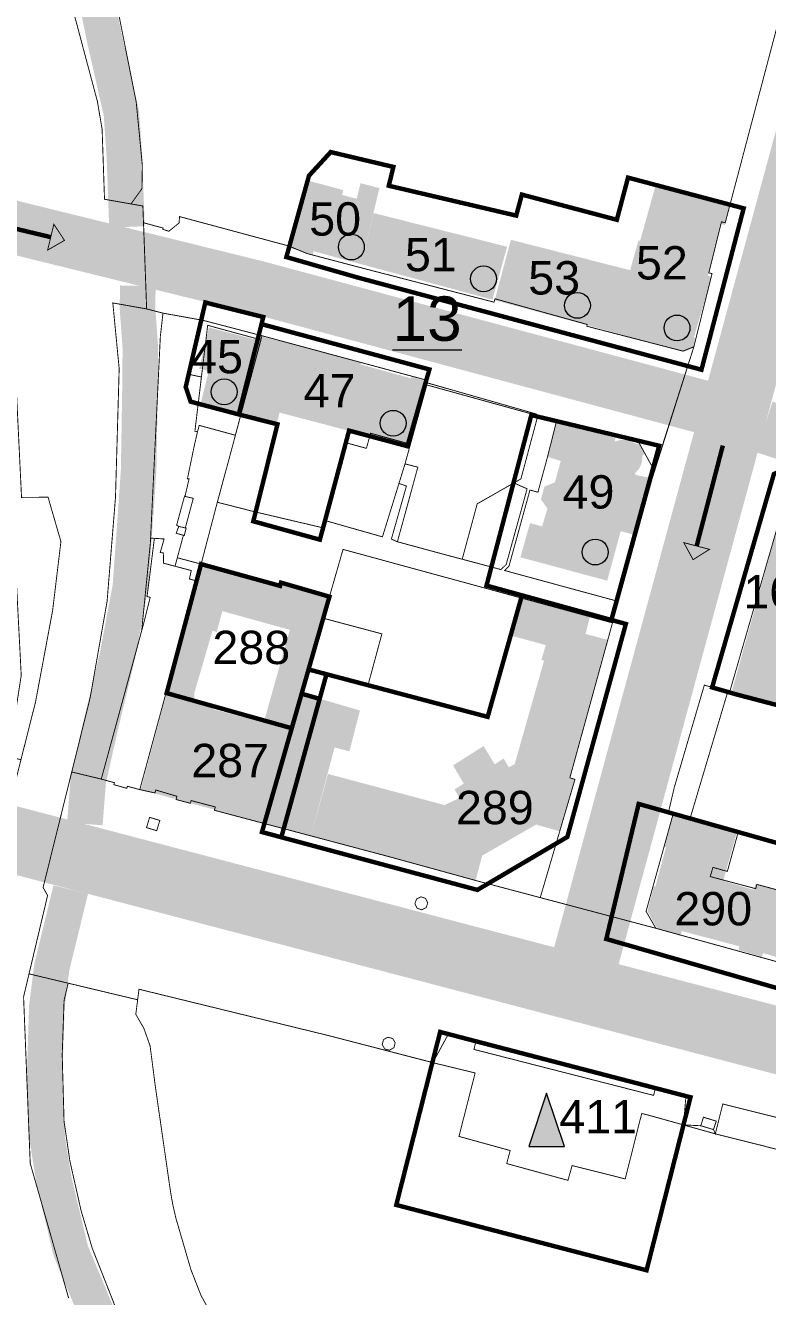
# Model space of a CAD drawing. Header units: millimetres. Extents: x 21689 to 31331, y 37531 to 43751.
# Drawn here: x 26219.4 to 26386.4, y 42319.8 to 42605.9 of the extents above; entities that cross this region are included whole.
import ezdxf

# ---------------------------------------------------------------- set-up
doc = ezdxf.new("R2010")
doc.units = ezdxf.units.MM
doc.linetypes.add('g5_084', pattern=[0.4, 0.2, -0.2])
doc.layers.add('0.1 ОКН', color=1, linetype='Continuous', lineweight=9, transparency=0.4)
doc.layers.add('00 Дороги', color=252, linetype='Continuous', lineweight=9, transparency=0.2)
for name, color, linetype, lineweight in [('0.15 - Видовые раскрытия', 22, 'Continuous', 9), ('00 границы ОКН', 1, 'Continuous', 40), ('00 номер ОКН', 7, 'Continuous', 15), ('00 Разраб границы', 5, 'g5_084', 50), ('CONTUR', 150, 'Continuous', 9)]:
    doc.layers.add(name, color=color, linetype=linetype, lineweight=lineweight)
doc.styles.get("Standard").update_dxf_attribs({"font": 'arial.ttf'})
doc.linetypes.add('474_2', pattern='A,1,-0.5,[222,geobl2.shx,S=0.1,R=0,X=0,Y=0],-0.5,3', length=5)

# ---------------------------------------------------------------- blocks, each defined once
blk = doc.blocks.new('участки все')
at = {"layer": 'CONTUR', "const_width": 0.2}
for points in [[(3319.25, 4749.1), (3334.95, 4811.3), (3338.8, 4831.9), (3340.66, 4847.39), (3337.77, 4857.37), (3331.8, 4857.33)], [(3337.07, 4990.71), (3348.86, 4946.46), (3349.93, 4940.2), (3350.47, 4924.42), (3359.1, 4922.9), (3359.95, 4899.74), (3352.34, 4901.09), (3353.77, 4886.3), (3352.94, 4857.34), (3351.05, 4833.94), (3347.25, 4812.3), (3336.65, 4769.54), (3337.66, 4767.74), (3332.26, 4744.95), (3333.75, 4707.49), (3342.4, 4677.14)], [(3503.06, 4854.76), (3491.11, 4813.44), (3490.7, 4813.56), (3485.44, 4815.09), (3478.68, 4792.07), (3477.29, 4786.15), (3478.35, 4785.84), (3472.33, 4764.17), (3474.52, 4760.37), (3448.52, 4767.27), (3456.33, 4793.88), (3455.18, 4794.23), (3473.71, 4861.59), (3483.08, 4891.21), (3487.17, 4907.7), (3486.44, 4907.84), (3489.31, 4919.35), (3490.14, 4919.13), (3514.9, 5012.83)], [(3530.5, 4710.62), (3489.6, 4720.83), (3487.92, 4714.11), (3487.5, 4715.06), (3488.13, 4716.96), (3485.24, 4717.87), (3484.63, 4715.93), (3480.75, 4716.12), (3481.31, 4722.66), (3474.44, 4724.39), (3474.03, 4722.76), (3433.6, 4733.11), (3434.03, 4734.82), (3427.81, 4736.5), (3424.35, 4730.14), (3400.84, 4736.23), (3358.23, 4746.65), (3357.92, 4744.28), (3333.49, 4750.11), (3337.66, 4767.74), (3336.65, 4769.54), (3343.1, 4795.54), (3343.1, 4795.54), (3349.74, 4793.94), (3352.71, 4793.13), (3352.57, 4792.69), (3355.49, 4791.86), (3355.63, 4792.32), (3358.41, 4791.57), (3361.82, 4790.82), (3362.01, 4791.48), (3366.78, 4790.06), (3366.59, 4789.34), (3369.8, 4788.49), (3369.96, 4789.11), (3375.4, 4787.67), (3375.2, 4786.92), (3380.39, 4785.54), (3396.91, 4781.16), (3414.87, 4776.38), (3425.46, 4773.47), (3433.92, 4771.14), (3474.52, 4760.37), (3519.82, 4747.86)], [(3342.4, 4677.14), (3333.75, 4707.49), (3332.26, 4744.95), (3333.49, 4750.11), (3342.29, 4748.01), (3341.37, 4744.13), (3340.95, 4731.83), (3341.37, 4716.89), (3342.68, 4707.99), (3345.22, 4696.74), (3347.71, 4688.36), (3356.81, 4665.27)], [(3528.8, 4703.82), (3487.92, 4714.11), (3472.92, 4718.3), (3471.35, 4718.69), (3467.64, 4703.97), (3455.69, 4706.97), (3454.75, 4703.65), (3440.97, 4707.42), (3441.75, 4710.35), (3430.23, 4713.53), (3433.87, 4727.81), (3424.6, 4730.06), (3400.84, 4736.23), (3358.23, 4746.65), (3358.23, 4746.65), (3357.51, 4741.01), (3359.33, 4737.85), (3360.73, 4733.89), (3361.9, 4724.81), (3365.33, 4701.03), (3365.88, 4697.93), (3366.58, 4694.96), (3369.93, 4683.5), (3372.17, 4677.78), (3380, 4663.28)]]:
    blk.add_lwpolyline(points, dxfattribs=at)
for points in [[(3322.4, 5027.8), (3323.12, 5026.21), (3333.41, 5001.28), (3337.07, 4990.71), (3348.86, 4946.46), (3349.93, 4940.2), (3350.47, 4924.42), (3356.42, 4923.37), (3358.89, 4926.8), (3358.99, 4932.02), (3357.6, 4946.31), (3353.84, 4965.2), (3349.1, 4992.71), (3339.16, 5011.4), (3334.62, 5020.82), (3330.45, 5031.14), (3322.4, 5027.8)], [(3359.25, 4919.13), (3363.67, 4917.94), (3363.55, 4917.66), (3364.94, 4917.22), (3367.25, 4919.09), (3367.35, 4920.52), (3388.44, 4914.84), (3391.83, 4913.94), (3396.04, 4912.21), (3407.95, 4909.07), (3438.11, 4901.26), (3438.35, 4902.02), (3459.09, 4896.24), (3458.99, 4895.85), (3480.61, 4890.25), (3483.08, 4891.21), (3474.19, 4863.37), (3472.09, 4867.15), (3470.74, 4869.63), (3452.13, 4874.29), (3447.96, 4875.66), (3447.61, 4875.77), (3447.7, 4876.06), (3447.09, 4876.25), (3422.74, 4883.2), (3422.88, 4883.72), (3385.89, 4893.71), (3372.66, 4897.17), (3363.63, 4898.79), (3359.95, 4899.74), (3359.25, 4919.13)], [(3324.77, 4908.98), (3329.4, 4907.09), (3331.8, 4857.33), (3337.77, 4857.37), (3340.66, 4847.39), (3338.8, 4831.9), (3334.95, 4811.3), (3331.67, 4798.31), (3328.81, 4798.99), (3330.42, 4809.08), (3330.5, 4809.33), (3331.73, 4817.27), (3330.42, 4842.68), (3324.07, 4843.64), (3327.82, 4860.8), (3327.83, 4868.62), (3327.77, 4874.85), (3327.2, 4881.47), (3326.33, 4881.49), (3326.01, 4895.06), (3325.81, 4897.28), (3324.77, 4908.98)], [(3352.34, 4901.09), (3359.95, 4899.74), (3363.63, 4898.79), (3363.04, 4893.67), (3360.78, 4846.97), (3358.84, 4827.37), (3349.74, 4793.94), (3343.1, 4795.54), (3347.25, 4812.3), (3351.05, 4833.94), (3352.94, 4857.34), (3353.77, 4886.3), (3352.34, 4901.09)], [(3363.63, 4898.79), (3363.04, 4893.67), (3360.84, 4848.17), (3363.88, 4847.98), (3363.01, 4844.93), (3363.78, 4844.82), (3363.72, 4842.53), (3366.34, 4841.84), (3366.85, 4843.74), (3368.22, 4848.81), (3366.59, 4849.26), (3367.18, 4850.8), (3366.7, 4851.06), (3368.48, 4857.62), (3368.59, 4857.6), (3369.5, 4861.5), (3369.13, 4861.53), (3370.72, 4869.2), (3371.39, 4872.07), (3370.81, 4872.23), (3372.27, 4884.41), (3369.64, 4884.99), (3372.41, 4897.21), (3363.63, 4898.79)], [(3373.68, 4896.06), (3375.22, 4895.63), (3385.68, 4892.78), (3381.15, 4875.93), (3379.91, 4871.32), (3371.78, 4873.54), (3371.39, 4872.07), (3370.81, 4872.23), (3373.68, 4896.06)], [(3410.34, 4871.77), (3409.4, 4868.37), (3404.89, 4869.61), (3400.36, 4853.08), (3400.1, 4852.12), (3399.65, 4850.48), (3383.98, 4854.16), (3375.86, 4856.24), (3379.58, 4870.02), (3381.15, 4875.93), (3385.64, 4892.78), (3385.89, 4893.71), (3422.88, 4883.72), (3422.74, 4883.2), (3418.79, 4869.45), (3410.34, 4871.77)], [(3422.74, 4883.2), (3447.09, 4876.25), (3447.7, 4876.06), (3447.61, 4875.77), (3446.43, 4876.15), (3423.01, 4882.63), (3421.29, 4876.44), (3419.31, 4869.31), (3418.79, 4869.45), (3422.74, 4883.2)], [(3447.96, 4875.66), (3444.17, 4861.49), (3434.33, 4855.88), (3430.96, 4843.42), (3428.36, 4844.1), (3416.37, 4847.35), (3417.81, 4852.57), (3420.97, 4864.13), (3418.09, 4864.88), (3421.29, 4876.44), (3423.01, 4882.63), (3446.43, 4876.15), (3447.96, 4875.66)], [(3452.13, 4874.29), (3470.74, 4869.63), (3472.09, 4867.15), (3474.19, 4863.37), (3473.71, 4861.59), (3470.06, 4848.82), (3466.94, 4837.88), (3465.88, 4833.97), (3440.51, 4840.87), (3441.47, 4841.83), (3446.2, 4858.97), (3448, 4858.5), (3450.15, 4866.45), (3452.13, 4874.29)], [(3369.13, 4861.53), (3370.72, 4869.2), (3371.39, 4872.07), (3371.78, 4873.54), (3379.91, 4871.32), (3379.58, 4870.02), (3375.86, 4856.26), (3372.21, 4842.33), (3366.85, 4843.74), (3368.22, 4848.81), (3368.42, 4848.75), (3368.85, 4850.41), (3368.65, 4850.45), (3370.44, 4857.11), (3368.58, 4857.56), (3369.5, 4861.5), (3369.13, 4861.53)], [(3400.1, 4852.12), (3400.36, 4853.08), (3404.89, 4869.61), (3409.4, 4868.37), (3410.34, 4871.77), (3418.79, 4869.45), (3419.31, 4869.31), (3418.09, 4864.88), (3413.01, 4848.45), (3400.1, 4852.12)], [(3420.97, 4864.13), (3417.81, 4852.57), (3416.37, 4847.35), (3415.02, 4847.95), (3418.41, 4859.89), (3416.72, 4860.46), (3418.09, 4864.88), (3420.97, 4864.13)], [(3434.33, 4855.88), (3442.99, 4860.82), (3442.97, 4860.41), (3445.56, 4859.26), (3440.85, 4842.22), (3439.68, 4841.09), (3430.96, 4843.42), (3434.33, 4855.88)], [(3368.82, 4850.42), (3368.42, 4848.75), (3366.59, 4849.26), (3367.18, 4850.8), (3368.82, 4850.42)], [(3371.15, 4838.54), (3358.41, 4791.57), (3355.63, 4792.32), (3355.49, 4791.86), (3352.57, 4792.69), (3352.71, 4793.13), (3349.74, 4793.94), (3359.33, 4829.13), (3360.75, 4834.83), (3360.05, 4835.02), (3361.69, 4848.12), (3363.88, 4847.98), (3363.01, 4844.93), (3363.78, 4844.82), (3363.72, 4842.53), (3369.99, 4840.87), (3369.57, 4838.97), (3371.15, 4838.54)], [(3404.14, 4845.63), (3399.69, 4830.14), (3412.89, 4826.62), (3409.76, 4815.07), (3396.39, 4818.62), (3394.82, 4813.15), (3398.88, 4811.99), (3390.8, 4782.78), (3396.91, 4781.16), (3414.87, 4776.38), (3425.46, 4773.47), (3433.92, 4771.14), (3448.52, 4767.27), (3456.33, 4793.88), (3455.18, 4794.23), (3463.72, 4825.28), (3464.77, 4829.09), (3404.14, 4845.63)], [(3485.44, 4815.09), (3490.7, 4813.56), (3482.14, 4784.77), (3477.29, 4786.15), (3478.68, 4792.07), (3485.44, 4815.09)], [(3490.7, 4813.56), (3492.81, 4812.95), (3512.79, 4807.71), (3514.76, 4807.64), (3534.12, 4802.18), (3532.42, 4795.75), (3527.96, 4778.96), (3526.61, 4773.61), (3526.36, 4771.95), (3527.02, 4771.79), (3524.64, 4762.61), (3515.17, 4765.21), (3514.96, 4764.39), (3502.1, 4767.89), (3502.38, 4768.86), (3497.27, 4770.24), (3497, 4769.28), (3486.77, 4772), (3487.37, 4774.07), (3490.62, 4773.17), (3492.99, 4781.76), (3484.6, 4784.08), (3482.14, 4784.77), (3490.7, 4813.56)], [(3478.35, 4785.85), (3484.6, 4784.08), (3492.99, 4781.76), (3490.62, 4773.17), (3487.37, 4774.07), (3486.77, 4772), (3497, 4769.28), (3497.27, 4770.24), (3502.38, 4768.86), (3502.1, 4767.89), (3514.96, 4764.39), (3515.17, 4765.21), (3524.03, 4762.78), (3519.82, 4747.86), (3474.52, 4760.37), (3472.33, 4764.17), (3478.35, 4785.85)], [(3362.22, 4782.33), (3361.55, 4782.53), (3360.59, 4782.82), (3359.92, 4783.02), (3360.12, 4783.69), (3360.42, 4784.65), (3360.62, 4785.32), (3361.28, 4785.12), (3362.24, 4784.84), (3362.92, 4784.64), (3362.71, 4783.95), (3362.42, 4783), (3362.22, 4782.33)], [(3360.42, 4784.65), (3360.62, 4785.32), (3361.28, 4785.12), (3362.24, 4784.84), (3362.92, 4784.64), (3362.71, 4783.95), (3362.42, 4783), (3362.22, 4782.33), (3361.55, 4782.53), (3360.59, 4782.82), (3359.92, 4783.02), (3360.12, 4783.69), (3360.42, 4784.65)], [(3421.67, 4767.45), (3422.72, 4767.09), (3423.21, 4766.09), (3422.86, 4765.03), (3421.85, 4764.53), (3420.81, 4764.88), (3420.31, 4765.88), (3420.68, 4766.94), (3421.67, 4767.45)], [(3420.68, 4766.94), (3421.67, 4767.45), (3422.72, 4767.09), (3423.21, 4766.09), (3422.86, 4765.03), (3421.85, 4764.53), (3420.81, 4764.88), (3420.31, 4765.88), (3420.68, 4766.94)], [(3413.25, 4735.3), (3414.21, 4735.86), (3415.31, 4735.57), (3415.87, 4734.61), (3415.59, 4733.5), (3414.63, 4732.94), (3413.53, 4733.21), (3412.96, 4734.18), (3413.25, 4735.3)], [(3413.25, 4735.3), (3414.21, 4735.86), (3415.31, 4735.57), (3415.87, 4734.61), (3415.59, 4733.5), (3414.63, 4732.94), (3413.53, 4733.21), (3412.96, 4734.18), (3413.25, 4735.3)], [(3495.22, 4719.42), (3530.5, 4710.62), (3528.8, 4703.82), (3487.92, 4714.11), (3489.6, 4720.83), (3495.22, 4719.42)], [(3485.25, 4717.84), (3486.21, 4717.55), (3487.18, 4717.26), (3488.12, 4716.96), (3487.5, 4715.06), (3486.56, 4715.36), (3485.58, 4715.65), (3484.63, 4715.93), (3485.25, 4717.84)]]:
    blk.add_lwpolyline(points, close=True, dxfattribs=at)
blk = doc.blocks.new('стрелка вид улицы')
at = {"layer": '0.15 - Видовые раскрытия', "linetype": '474_2'}
h = blk.add_hatch(color=256, dxfattribs=at)
h.dxf.hatch_style = 1
h.paths.add_polyline_path([(-23.36, -2.99), (-23.36, 2.99), (-26.54, 0)])
at = {"layer": '0.15 - Видовые раскрытия', "const_width": 0.2}
blk.add_lwpolyline([(-23.36, -2.99), (-23.36, 2.99), (-26.54, 0), (-23.36, -2.99)], dxfattribs=at)
at = {"layer": '0.15 - Видовые раскрытия', "linetype": '474_2', "const_width": 1}
blk.add_lwpolyline([(-23.36, 0), (0, 0)], dxfattribs=at)

msp = doc.modelspace()

# ---------------------------------------------------------------- hatches: boundary and pattern name
at = {"layer": '0.1 ОКН', "transparency": 33554585}
h = msp.add_hatch(color=1, dxfattribs=at)
h.dxf.hatch_style = 1
h.paths.add_polyline_path([(26284.11, 42554.36), (26284.27, 42555.08), (26294.98, 42552.16), (26299.07, 42569.28), (26294.83, 42570.4), (26293.95, 42566.88), (26290.67, 42567.76), (26290.94, 42568.85), (26283.07, 42570.96), (26278.99, 42555.76)])
h = msp.add_hatch(color=1, dxfattribs=at)
h.dxf.hatch_style = 1
h.paths.add_polyline_path([(26345.87, 42538.44), (26367.55, 42532.42), (26369.67, 42533.36), (26370.13, 42535.56), (26369.82, 42535.62), (26373.84, 42549.33), (26372.93, 42549.59), (26375.91, 42561.23), (26376.8, 42560.99), (26377.92, 42565.51), (26361.25, 42569.99), (26357.73, 42557.41), (26357.36, 42557.52), (26355.49, 42550.81), (26349.87, 42552.25)])
h = msp.add_hatch(color=1, dxfattribs=at)
h.dxf.hatch_style = 1
h.paths.add_polyline_path([(26294.99, 42552.16), (26324.51, 42544.19), (26327.81, 42556.1), (26297.77, 42563.68)])
at = {"layer": '0.1 ОКН', "transparency": 33554687}
h = msp.add_hatch(color=2, dxfattribs=at)
h.dxf.hatch_style = 1
edge = h.paths.add_edge_path()
edge.add_arc((26292.76, 42556.03), 2.91, 0, 360)
at = {"layer": '0.1 ОКН', "transparency": 33554585}
h = msp.add_hatch(color=1, dxfattribs=at)
h.dxf.hatch_style = 1
h.paths.add_polyline_path([(26325.02, 42544.05), (26345.87, 42538.44), (26349.87, 42552.25), (26328.66, 42557.66)])
at = {"layer": '0.1 ОКН', "transparency": 33554687}
h = msp.add_hatch(color=2, dxfattribs=at)
h.dxf.hatch_style = 1
edge = h.paths.add_edge_path()
edge.add_arc((26322.51, 42548.86), 2.91, 0, 360)
h = msp.add_hatch(color=2, dxfattribs=at)
h.dxf.hatch_style = 1
edge = h.paths.add_edge_path()
edge.add_arc((26343.63, 42542.9), 2.91, 0, 360)
h = msp.add_hatch(color=2, dxfattribs=at)
h.dxf.hatch_style = 1
edge = h.paths.add_edge_path()
edge.add_arc((26366.05, 42537.82), 2.91, 0, 360)
at = {"layer": '0.1 ОКН', "transparency": 33554585}
h = msp.add_hatch(color=1, dxfattribs=at)
h.dxf.hatch_style = 1
h.paths.add_polyline_path([(26258.51, 42528.68), (26260.67, 42528.14), (26258.8, 42520.65), (26267.41, 42518.37), (26271.55, 42535.09), (26260.71, 42537.94)])
h = msp.add_hatch(color=1, dxfattribs=at)
h.dxf.hatch_style = 1
h.paths.add_polyline_path([(26267.41, 42518.37), (26275.98, 42516.18), (26276.6, 42518.78), (26305.33, 42511.22), (26309.43, 42525.91), (26306.3, 42526.81), (26306.2, 42526.48), (26294.84, 42529.61), (26294.92, 42529.88), (26288.11, 42531.98), (26271.79, 42536.07)])
at = {"layer": '0.1 ОКН', "transparency": 33554687}
h = msp.add_hatch(color=2, dxfattribs=at)
h.dxf.hatch_style = 1
edge = h.paths.add_edge_path()
edge.add_arc((26264.14, 42523.46), 2.91, 0, 360)
h = msp.add_hatch(color=2, dxfattribs=at)
h.dxf.hatch_style = 1
edge = h.paths.add_edge_path()
edge.add_arc((26302.18, 42516.37), 2.91, 0, 360)
at = {"layer": '0.1 ОКН', "transparency": 33554585}
h = msp.add_hatch(color=1, dxfattribs=at)
h.dxf.hatch_style = 1
edge = h.paths.add_edge_path()
edge.add_line((26356.67, 42504.78), (26356.66, 42505.22))
edge.add_arc((26353.57, 42508.74), 4.69, 311.2106, 365.1866)
edge.add_line((26358.24, 42509.16), (26358.84, 42509.5))
edge.add_line((26358.84, 42509.5), (26357.48, 42511.98))
edge.add_line((26357.48, 42511.98), (26356.9, 42511.66))
edge.add_arc((26353.89, 42507.32), 5.29, 55.2449, 110.9916)
edge.add_line((26351.99, 42512.25), (26352.22, 42513.08))
edge.add_line((26352.22, 42513.08), (26338.88, 42516.65))
edge.add_line((26338.88, 42516.65), (26336.9, 42508.81))
edge.add_line((26336.9, 42508.81), (26339.88, 42507.89))
edge.add_line((26339.88, 42507.89), (26338.55, 42503.06))
edge.add_line((26338.55, 42503.06), (26336.21, 42502.13))
edge.add_line((26336.21, 42502.13), (26335.44, 42499.24))
edge.add_line((26335.44, 42499.24), (26336.89, 42497.16))
edge.add_line((26336.89, 42497.16), (26335.69, 42493.17))
edge.add_line((26335.69, 42493.17), (26332.97, 42493.89))
edge.add_line((26332.97, 42493.89), (26330.79, 42486.21))
edge.add_line((26330.79, 42486.21), (26350.34, 42480.95))
edge.add_line((26350.34, 42480.95), (26353.37, 42492.09))
edge.add_line((26353.37, 42492.09), (26356.52, 42491.25))
edge.add_line((26356.52, 42491.25), (26360.03, 42504.04))
edge.add_line((26360.03, 42504.04), (26356.67, 42504.78))
h = msp.add_hatch(color=1, dxfattribs=at)
h.dxf.hatch_style = 1
h.paths.add_polyline_path([(26378.29, 42455.76), (26390.61, 42452.78), (26399.34, 42484.81), (26397.86, 42485.31), (26399.49, 42491.04), (26396.89, 42491.78), (26399.65, 42501.37), (26396.57, 42501.96), (26395.88, 42500.3), (26392.56, 42498.86), (26390.84, 42499.32), (26390.24, 42496.93), (26389.81, 42497.12)])
at = {"layer": '0.1 ОКН', "transparency": 33554687}
h = msp.add_hatch(color=2, dxfattribs=at)
h.dxf.hatch_style = 1
edge = h.paths.add_edge_path()
edge.add_arc((26347.64, 42487.39), 2.91, 0, 360)
at = {"layer": '0.1 ОКН', "transparency": 33554585}
h = msp.add_hatch(color=1, dxfattribs=at)
h.dxf.hatch_style = 1
h.paths.add_polyline_path([(26245.39, 42433.93), (26277.54, 42425.16), (26285.63, 42454.34), (26281.57, 42455.5), (26287.83, 42477.35), (26276.93, 42480.51), (26276.72, 42479.78), (26258.95, 42484.67), (26255.44, 42471.54), (26262.47, 42469.39), (26263.73, 42474.1), (26278.91, 42469.88), (26273.05, 42449.06), (26261.59, 42452.04), (26261.76, 42452.72), (26258.04, 42453.73), (26257.42, 42453.9), (26257.42, 42455.63), (26261.51, 42469.68), (26255.44, 42471.54)])
h = msp.add_hatch(color=1, dxfattribs=at)
h.dxf.hatch_style = 1
h.paths.add_polyline_path([(26283.66, 42423.52), (26320.71, 42413.43), (26322.2, 42419.08), (26334.32, 42426.06), (26339.72, 42424.54), (26343.07, 42436.23), (26341.93, 42436.59), (26350.57, 42467.62), (26345.47, 42468.95), (26346.43, 42472.78), (26330.95, 42476.94), (26328.61, 42468.62), (26336.5, 42466.45), (26335.54, 42463.11), (26336.13, 42462.98), (26329.52, 42439.68), (26328.2, 42438.95), (26327.04, 42440.94), (26325.01, 42439.63), (26322.51, 42443.74), (26315.65, 42439.38), (26318.06, 42435.26), (26315.99, 42433.98), (26317.1, 42432.04), (26313.72, 42430.46), (26287.52, 42437.46)])
h = msp.add_hatch(color=1, dxfattribs=at)
h.dxf.hatch_style = 1
h.paths.add_polyline_path([(26277.53, 42425.14), (26283.66, 42423.52), (26288.99, 42443.41), (26292.33, 42442.55), (26294.7, 42451.74), (26285.65, 42454.39)])
h = msp.add_hatch(color=1, dxfattribs=at)
h.dxf.hatch_style = 1
h.paths.add_polyline_path([(26360.83, 42412.22), (26359.39, 42406.61), (26361.47, 42402.78), (26366.9, 42401.26), (26367.13, 42402.1), (26380.06, 42398.67), (26379.89, 42397.83), (26385.16, 42396.3), (26385.37, 42397.14), (26398.11, 42393.46), (26397.89, 42392.75), (26407.28, 42390.1), (26407.54, 42390.98), (26410.46, 42404.22), (26406.29, 42405.25), (26406.6, 42406.5), (26401.36, 42407.8), (26401.13, 42406.86), (26388.36, 42410.26), (26388.65, 42411.33), (26383.7, 42412.78), (26383.29, 42411.38), (26376.43, 42413.4), (26379.43, 42424.01), (26365.08, 42427.99), (26363.24, 42421.07), (26363.58, 42421.01), (26361.17, 42412.12)])
h = msp.add_hatch(color=1, dxfattribs=at)
h.dxf.hatch_style = 1
h.paths.add_polyline_path([(26336.71, 42365.63), (26332.71, 42353.63), (26340.71, 42353.63)])

# ---------------------------------------------------------------- linework, layer by layer
at = {"layer": '0.1 ОКН', "color": 1}
msp.add_lwpolyline([(26336.71, 42365.63), (26332.71, 42353.63), (26340.71, 42353.63)], close=True, dxfattribs=at)
at = {"layer": '0.1 ОКН', "color": 7, "transparency": 33554687}
for centre in [(26292.76, 42556.03), (26322.51, 42548.86), (26343.63, 42542.9), (26366.05, 42537.82), (26264.14, 42523.46), (26302.18, 42516.37), (26347.64, 42487.39)]:
    msp.add_circle(centre, 2.91, dxfattribs=at)
at = {"layer": '00 границы ОКН', "const_width": 1, "flags": 128}
msp.add_lwpolyline([(26333.26, 42518.21), (26323.17, 42479.85), (26351.26, 42472.11), (26362.03, 42511.31), (26333.26, 42518.21)], close=True, dxfattribs=at)
at = {"layer": '00 границы ОКН', "const_width": 1}
for points in [[(26357.41, 42430.71), (26410.4, 42415.75), (26402.58, 42385.23), (26350.13, 42400.32), (26357.41, 42430.71)], [(26312.74, 42379.4), (26369.08, 42364.7), (26359.19, 42325.77), (26302.87, 42340.47), (26312.74, 42379.4)]]:
    msp.add_lwpolyline(points, close=True, dxfattribs=at)
at = {"layer": '00 Дороги', "lineweight": 9}
for points, const_width in [([(26888.17, 43707.31), (26760.97, 43499.07), (26754.96, 43490.1), (26747.82, 43481.63), (26736.15, 43474.54), (26724.26, 43469.15), (26647.12, 43443.67), (26625.06, 43424.21), (26617.91, 43409.71), (26533.94, 43117.5), (26470.93, 42878.98), (26413.5, 42646.41), (26345.5, 42395.97)], 15), ([(26242.27, 42560.56), (26241.7, 42576.32), (26241.03, 42586.1), (26237.23, 42602.9), (26233.42, 42621.48), (26230.38, 42633.63), (26224.59, 42649.39), (26218.13, 42663.35), (26213.67, 42672.94), (26213.2, 42676.34), (26213.73, 42678.18), (26214.58, 42680.5), (26215.81, 42685.16)], 8), ([(26134.96, 42581.36), (26200.98, 42564.35), (26271.05, 42547.1), (26371.51, 42520.14)], 12), ([(26232.8, 42426.21), (26233.56, 42435.97), (26236.37, 42448.39), (26240.11, 42463.94), (26243.03, 42479.47), (26243.97, 42492.42), (26244.91, 42505.93), (26245.19, 42523.39), (26245.29, 42533.2), (26244.63, 42542.4), (26244.73, 42547.3)], 8), ([(26385.69, 42515.55), (26395.66, 42512.31), (26515.21, 42481.12), (26592.2, 42460.06)], 12), ([(26101.4, 42452.9), (26450.08, 42361.4), (26477.25, 42358.65), (26916.67, 42241.41), (27209.67, 42163.19), (27248.19, 42163.46), (27338.92, 42181.38), (27728.05, 42310.08), (27918.42, 42378.46), (27933.18, 42379.47), (28006.41, 42367.8), (28286.21, 42269.93), (28397.4, 42183.6), (28415.85, 42173.45), (28479.19, 42149.61), (28700.42, 42082.61), (28922.82, 42018.07), (28993.36, 42002.36), (29175.45, 42002.36), (29258.56, 41994.54), (29507.76, 41985.48)], 15), ([(26229.62, 42411.44), (26225.36, 42393.97), (26224.25, 42385.1), (26223.7, 42368.1), (26224.35, 42355.34), (26225.82, 42346.13), (26229.62, 42330.15), (26235.16, 42316.84), (26240.53, 42304.41), (26245.77, 42294.05), (26250.12, 42287.16)], 8), ([(26229.62, 42411.44), (26225.36, 42393.97), (26224.25, 42385.1), (26223.7, 42368.1), (26224.35, 42355.34), (26225.82, 42346.13), (26229.62, 42330.15), (26235.16, 42316.84), (26240.53, 42304.41), (26245.77, 42294.05), (26250.12, 42287.16)], 8)]:
    msp.add_lwpolyline(points, dxfattribs=dict(at, const_width=const_width))
at = {"layer": '00 Разраб границы', "ltscale": 3, "const_width": 1}
for points in [[(26278.14, 42553.77), (26294.21, 42549.16), (26323.98, 42541.18), (26345.01, 42535.53), (26371.54, 42528.42), (26381.04, 42564.74), (26355.02, 42571.65), (26352.5, 42562.16), (26331.13, 42567.83), (26329.86, 42563.1), (26301.19, 42569.82), (26302.22, 42574.06), (26288.11, 42577.4), (26283.23, 42572.08), (26278.14, 42553.77)], [(26278.14, 42553.77), (26294.21, 42549.16), (26323.98, 42541.18), (26345.01, 42535.53), (26371.54, 42528.42), (26381.04, 42564.74), (26355.02, 42571.65), (26352.5, 42562.16), (26331.13, 42567.83), (26329.86, 42563.1), (26301.19, 42569.82), (26302.22, 42574.06), (26288.11, 42577.4), (26283.23, 42572.08), (26278.14, 42553.77)], [(26255.49, 42524.51), (26256.59, 42521.23), (26267.42, 42518.36), (26276.14, 42516.14), (26270.7, 42494.31), (26285.68, 42490.18), (26286.4, 42492.83), (26292.25, 42514.72), (26305.37, 42511.21), (26309.48, 42525.56), (26309.63, 42526.08), (26310.33, 42528.48), (26272.55, 42538.68), (26272.95, 42540.27), (26259.9, 42543.55), (26255.49, 42524.51)], [(26255.49, 42524.51), (26256.59, 42521.23), (26267.42, 42518.36), (26276.14, 42516.14), (26270.7, 42494.31), (26285.68, 42490.18), (26286.4, 42492.83), (26292.25, 42514.72), (26305.37, 42511.21), (26309.48, 42525.56), (26309.63, 42526.08), (26310.33, 42528.48), (26272.55, 42538.68), (26272.95, 42540.27), (26259.9, 42543.55), (26255.49, 42524.51)], [(26251.2, 42455.65), (26279.35, 42447.74), (26283.13, 42460.97), (26287.83, 42477.35), (26276.93, 42480.51), (26276.72, 42479.78), (26258.95, 42484.68), (26251.2, 42455.65)], [(26272.65, 42424.38), (26321.12, 42411.36), (26341.36, 42423.28), (26354.53, 42471.21), (26351.26, 42472.11), (26331.15, 42477.65), (26330.98, 42477.05), (26328.61, 42468.62), (26323.43, 42450.3), (26296.51, 42457.43), (26283.13, 42460.97), (26279.35, 42447.74), (26272.65, 42424.38)]]:
    msp.add_lwpolyline(points, dxfattribs=at)
at = {"layer": '00 Разраб границы', "ltscale": 5, "const_width": 1}
for points in [[(26267.42, 42518.36), (26276.14, 42516.14), (26270.7, 42494.31), (26285.68, 42490.18), (26286.85, 42494.48), (26292.25, 42514.72), (26305.37, 42511.21), (26309.48, 42525.56), (26309.63, 42526.08), (26310.33, 42528.48), (26272.55, 42538.68), (26267.42, 42518.36)], [(26267.42, 42518.36), (26276.14, 42516.14), (26270.7, 42494.31), (26285.68, 42490.18), (26286.85, 42494.48), (26292.25, 42514.72), (26305.37, 42511.21), (26309.48, 42525.56), (26309.63, 42526.08), (26310.33, 42528.48), (26272.55, 42538.68), (26267.42, 42518.36)], [(26403.09, 42503.9), (26392.29, 42506.81), (26387.84, 42504.95), (26373.94, 42456.93), (26378.41, 42455.64), (26379.56, 42455.31), (26399.54, 42450.07), (26401.5, 42450), (26418.56, 42445.18), (26423.62, 42464.16), (26402.17, 42470.09), (26403.6, 42474.92), (26404.95, 42479.9), (26405.2, 42480.98), (26402.62, 42481.68), (26404.77, 42489.53), (26396.83, 42491.8), (26399.65, 42501.37), (26399.78, 42501.92), (26402.4, 42501.25), (26403.09, 42503.9)], [(26403.09, 42503.9), (26392.29, 42506.81), (26387.84, 42504.95), (26373.94, 42456.93), (26378.41, 42455.64), (26379.56, 42455.31), (26399.54, 42450.07), (26401.5, 42450), (26418.56, 42445.18), (26423.62, 42464.16), (26402.17, 42470.09), (26403.6, 42474.92), (26404.95, 42479.9), (26405.2, 42480.98), (26402.62, 42481.68), (26404.77, 42489.53), (26396.83, 42491.8), (26399.65, 42501.37), (26399.78, 42501.92), (26402.4, 42501.25), (26403.09, 42503.9)], [(26277, 42423.21), (26321.12, 42411.36), (26341.36, 42423.28), (26354.53, 42471.21), (26351.26, 42472.11), (26331.15, 42477.65), (26330.98, 42477.05), (26328.61, 42468.62), (26323.43, 42450.3), (26296.51, 42457.43), (26287.17, 42459.9), (26285.63, 42454.35), (26277.54, 42425.14), (26277, 42423.21)], [(26285.63, 42454.35), (26281.57, 42455.51), (26279.34, 42447.71), (26273.19, 42426.29), (26272.65, 42424.38), (26277, 42423.21), (26277.54, 42425.14), (26285.63, 42454.34)]]:
    msp.add_lwpolyline(points, dxfattribs=at)
at = {"layer": '00 Разраб границы', "ltscale": 3, "const_width": 1}
msp.add_lwpolyline([(26333.26, 42518.21), (26323.17, 42479.85), (26351.26, 42472.11), (26362.03, 42511.31), (26333.26, 42518.21)], close=True, dxfattribs=at)
msp.add_lwpolyline([(26333.26, 42518.21), (26323.17, 42479.85), (26351.26, 42472.11), (26362.03, 42511.31), (26333.26, 42518.21)], close=True, dxfattribs=at)

# ---------------------------------------------------------------- block references
at = {"layer": '0.15 - Видовые раскрытия'}
for p, rotation in [((26202.4, 42563.68), 166.5822171586736), ((26376.35, 42511.36), 75.39824262901217)]:
    msp.add_blockref('стрелка вид улицы', p, dxfattribs=dict(at, rotation=rotation))
at = {"layer": 'CONTUR'}
msp.add_blockref('участки все', (22886.75, 37642.36), dxfattribs=at)

# ---------------------------------------------------------------- texts
at = {"layer": '00 номер ОКН', "color": 4, "char_height": 7.5, "attachment_point": 1}
for s, width, insert in [('{\\C7;50}', 7.5, (26283.29, 42566.1)), ('{\\C7;51}', 7.5, (26304.83, 42558.08)), ('{\\C7;52}', 7.5, (26356.81, 42556.23)), ('{\\C7;53}', 7.5, (26332.57, 42552.85)), ('{\\C7;45}', 7.5, (26256.72, 42535.11)), ('{\\C7;47}', 7.5, (26282.04, 42527.44)), ('{\\C7;49}', 7.5, (26340.3, 42504.68)), ('{\\C7;166}', 7.5, (26380.98, 42482.22)), ('{\\C7;288}', 7.5, (26261.51, 42469.68)), ('{\\C7;287}', 7.5, (26256.75, 42444.23)), ('{\\C7;289}', 7.5, (26316.31, 42433.65)), ('{\\C7;290}', 7.5, (26365.45, 42410.88)), ('{\\C7;411}', 4.7915, (26339.56, 42364.07))]:
    msp.add_mtext_dynamic_manual_height_columns(s, width=width, gutter_width=12.5, heights=[0], dxfattribs=dict(at, insert=insert))
at = {"layer": '00 номер ОКН', "color": 7, "insert": (26302.05, 42544.92), "char_height": 10, "attachment_point": 1}
msp.add_mtext_dynamic_manual_height_columns('{\\L\\C1;13}', width=10, gutter_width=12.5, heights=[0], dxfattribs=at)

doc.saveas('drawing.dxf')
